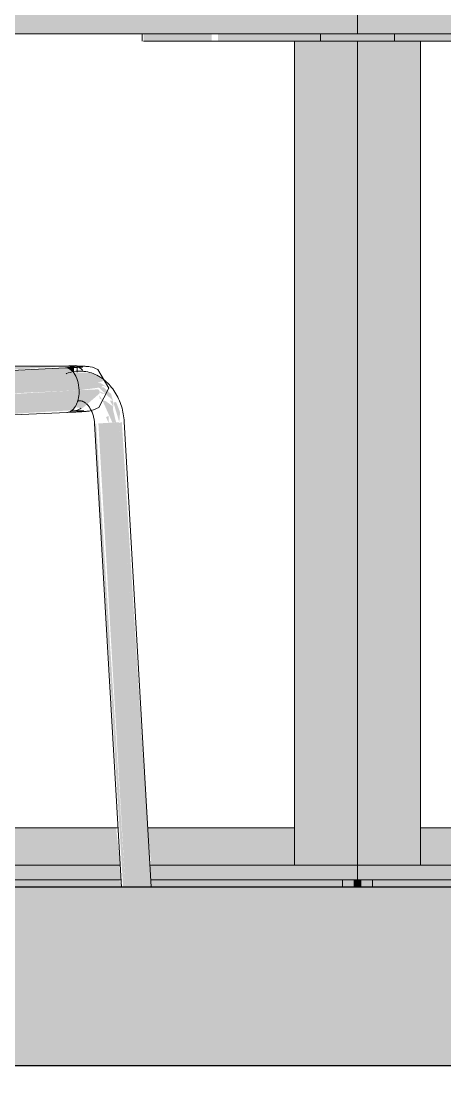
# Model space of a CAD drawing. Header units: inches. Extents: x -23227 to -2744, y -314 to 853.
# Drawn here: x -19362.73 to -19348.45, y -6.32 to 29.18 of the extents above; entities that cross this region are included whole.
import ezdxf

# ---------------------------------------------------------------- set-up
doc = ezdxf.new("R2010")
doc.units = ezdxf.units.IN
doc.header["$MEASUREMENT"] = 0
doc.linetypes.add('Grid Line 1_2_', pattern=[0.875, 0.5, -0.125, 0.125, -0.125])
doc.linetypes.add('Grid Line 1_2__2_', pattern=[0.875, 0.5, -0.125, 0.125, -0.125])
for name, color, linetype, lineweight in [('A-FLOR', 192, 'Continuous', 9), ('A-FLOR-LEVL', 51, 'Continuous', 9), ('A-GLAZ-CWMG', 51, 'Continuous', 9), ('I-FURN', 30, 'Continuous', 9)]:
    doc.layers.add(name, color=color, linetype=linetype, lineweight=lineweight)

# ---------------------------------------------------------------- blocks, each defined once
blk = doc.blocks.new('Locker Rooms and Restrooms_rvt-2-Section 8')
at = {"layer": 'A-FLOR-LEVL', "linetype": 'Grid Line 1_2__2_'}
blk.add_line((-26557.324, 0), (-21746.959, 0), dxfattribs=at)
blk = doc.blocks.new('Struct_Xcel_Sports Complex_rvt-2-Section 8')
at = {"layer": 'A-FLOR'}
blk.add_hatch(color=254, dxfattribs=at).paths.add_polyline_path([(-25258.048, -6.32), (-25189.865, -6.32), (-25174.515, -6), (-22066.14, -6), (-22066.14, 0), (-25174.515, 0), (-25189.865, -0.32), (-25287.665, -0.32), (-25303.015, 0), (-26276.89, 0), (-26276.89, -6), (-25303.015, -6), (-25287.665, -6.32)], flags=0)
at = {"layer": 'A-FLOR', "color": 10, "lineweight": 25}
for p, q in [((-25737.265, 0), (-26276.89, 0)), ((-26276.89, -6), (-25303.015, -6))]:
    blk.add_line(p, q, dxfattribs=at)
blk = doc.blocks.new('Falcon 7700 Series Pedestal Base - 36_ Square Top x 30_ - Wheelchair Height-460525-Section 8')
at = {"layer": 'I-FURN'}
for points in [[(-26208.428, 28.75), (-26198.585, 28.75), (-26198.585, 30), (-26224.041, 30), (-26224.041, 28.75), (-26217.067, 28.75)], [(-26182.508, 28.75), (-26173.129, 28.75), (-26173.129, 30), (-26198.585, 30), (-26198.585, 28.75), (-26191.148, 28.75)], [(-26204.585, 28.5), (-26203.503, 28.5), (-26203.503, 28.75), (-26205.793, 28.75), (-26205.793, 28.5), (-26204.909, 28.5)], [(-26200.207, 28.5), (-26199.793, 28.5), (-26199.793, 28.75), (-26203.286, 28.75), (-26203.286, 28.5)], [(-26199.788, 0.75), (-26198.585, 0.75), (-26198.585, 28.5), (-26200.707, 28.5), (-26200.707, 0.75)], [(-26199.793, 28.5), (-26197.378, 28.5), (-26197.378, 28.75), (-26199.793, 28.75)], [(-26196.464, 0.75), (-26196.464, 28.5), (-26198.585, 28.5), (-26198.585, 0.75)], [(-26196.964, 28.5), (-26193.884, 28.5), (-26193.884, 28.75), (-26197.378, 28.75), (-26197.378, 28.5)], [(-26198.715, 0), (-26198.456, 0), (-26198.456, 0.25), (-26198.715, 0.25)]]:
    blk.add_hatch(color=256, dxfattribs=at).paths.add_polyline_path(points, flags=0)
h = blk.add_hatch(color=256, dxfattribs=at)
h.paths.add_polyline_path([(-26211.806, 0.25), (-26206.548, 0.25), (-26206.611, 0.75), (-26214.142, 0.75), (-26214.142, 0.25), (-26211.819, 0.25)], flags=0)
h.paths.add_polyline_path([(-26198.585, 0.25), (-26198.585, 0.75), (-26205.577, 0.75), (-26205.534, 0.25), (-26199.788, 0.25)], flags=0)
h = blk.add_hatch(color=256, dxfattribs=at)
h.paths.add_polyline_path([(-26190.623, 0.25), (-26183.029, 0.25), (-26183.029, 0.75), (-26190.594, 0.75)], flags=0)
h.paths.add_polyline_path([(-26191.637, 0.25), (-26191.623, 0.25), (-26191.637, 0.75), (-26198.585, 0.75), (-26198.585, 0.25)], flags=0)
for p, q in [((-26198.585, 28.75), (-26198.585, 30)), ((-26198.585, 28.75), (-26224.041, 28.75)), ((-26205.835, 28.75), (-26205.835, 28.5)), ((-26203.503, 28.5), (-26205.793, 28.5)), ((-26203.503, 28.5), (-26203.286, 28.5)), ((-26203.286, 28.5), (-26203.503, 28.5)), ((-26200.207, 28.5), (-26203.286, 28.5)), ((-26200.707, 0.75), (-26200.707, 28.5)), ((-26200.207, 28.5), (-26199.793, 28.5)), ((-26199.835, 28.75), (-26199.835, 28.5)), ((-26197.378, 28.5), (-26199.793, 28.5)), ((-26173.129, 28.75), (-26198.585, 28.75)), ((-26198.585, 28.5), (-26198.585, 0.75)), ((-26197.378, 28.5), (-26196.964, 28.5)), ((-26197.335, 28.5), (-26197.335, 28.75)), ((-26193.884, 28.5), (-26196.964, 28.5)), ((-26196.464, 0.75), (-26196.464, 28.5)), ((-26214.142, 0.75), (-26206.567, 0.75)), ((-26205.578, 0.75), (-26198.585, 0.75)), ((-26198.585, 0.75), (-26191.592, 0.75)), ((-26198.585, 0.25), (-26198.585, 0.75)), ((-26206.538, 0.25), (-26214.142, 0.25)), ((-26198.585, 0.25), (-26205.548, 0.25)), ((-26199.085, 0.25), (-26199.085, 0)), ((-26199.085, 0.25), (-26199.085, 0)), ((-26191.622, 0.25), (-26198.585, 0.25)), ((-26198.085, 0), (-26198.085, 0.25)), ((-26198.085, 0), (-26198.085, 0.25))]:
    blk.add_line(p, q, dxfattribs=at)
blk = doc.blocks.new('HermanMiller_Collection_Air-Chair_SideChair_Arms - Arms-460524-Section 8')
at = {"layer": 'I-FURN'}
h = blk.add_hatch(color=256, dxfattribs=at)
h.paths.add_polyline_path([(-26214.251, 17.367), (-26213.682, 17.451), (-26213.654, 17.549), (-26216.722, 17.473), (-26214.263, 17.368)], flags=0)
h.paths.add_polyline_path([(-26212.389, 17.368), (-26210.074, 17.445), (-26208.438, 17.552), (-26212.638, 17.475), (-26212.668, 17.368)], flags=0)
h = blk.add_hatch(color=256, dxfattribs=at)
h.paths.add_polyline_path([(-26214.763, 16.423), (-26214.524, 16.475), (-26214.464, 17.133), (-26214.194, 17.212), (-26213.84, 17.099), (-26213.769, 17.137), (-26213.738, 17.246), (-26215.153, 17.148), (-26214.907, 16.924), (-26214.785, 16.617)], flags=0)
h.paths.add_polyline_path([(-26213.984, 16.46), (-26213.969, 16.48), (-26213.982, 16.479)], flags=0)
h.paths.add_polyline_path([(-26212.907, 16.51), (-26207.965, 16.742), (-26208.072, 17.212), (-26208.32, 17.477), (-26208.428, 17.496), (-26212.702, 17.244), (-26212.894, 16.557)], flags=0)
for points in [[(-26208.351, 17.483), (-26208.428, 17.5), (-26208.414, 17.496)], [(-26208.144, 17.331), (-26208.138, 17.369), (-26208.144, 17.539), (-26208.318, 17.476), (-26208.18, 17.369)], [(-26207.965, 16.742), (-26207.218, 16.84), (-26207.16, 16.896), (-26207.331, 17.005), (-26207.13, 17.057), (-26207.539, 17.337), (-26208.144, 17.331), (-26207.98, 16.909), (-26207.966, 16.755)], [(-26207.841, 16.143), (-26207.267, 16.642), (-26207.283, 16.727), (-26207.322, 16.772), (-26207.965, 16.742), (-26208.049, 16.274), (-26208.049, 16.153), (-26208, 16.151)], [(-26206.408, 0), (-26206.407, 0), (-26207.389, 15.62), (-26207.441, 15.617), (-26206.481, 0)], [(-26206.062, 0), (-26205.7, 0), (-26206.611, 15.665), (-26207.315, 15.624), (-26206.407, 0), (-26206.063, 0)], [(-26205.7, 0), (-26205.534, 0.01), (-26206.525, 15.67), (-26206.609, 15.636), (-26205.808, 1.854)]]:
    blk.add_hatch(color=256, dxfattribs=at).paths.add_polyline_path(points, flags=0)
h = blk.add_hatch(color=256, dxfattribs=at)
h.paths.add_polyline_path([(-26215.247, 15.675), (-26214.428, 15.801), (-26214.497, 16.102), (-26214.524, 16.434), (-26214.763, 16.423), (-26214.821, 16.048), (-26214.998, 15.775), (-26215.147, 15.694)], flags=0)
h.paths.add_polyline_path([(-26213.112, 15.775), (-26208.195, 16.068), (-26208.014, 16.376), (-26207.965, 16.742), (-26212.92, 16.464), (-26213.111, 15.779)], flags=0)
h = blk.add_hatch(color=256, dxfattribs=at)
h.paths.add_polyline_path([(-26206.611, 15.665), (-26206.584, 16.003), (-26206.718, 16.343), (-26206.808, 16.333), (-26206.718, 16.028)], flags=0)
h.paths.add_polyline_path([(-26207.306, 16.839), (-26207.335, 16.884), (-26207.331, 16.84)], flags=0)
h.paths.add_polyline_path([(-26206.825, 16.391), (-26206.885, 16.615), (-26207.135, 16.838), (-26207.306, 16.839), (-26206.885, 16.447)], flags=0)
h.paths.add_polyline_path([(-26207.017, 16.84), (-26207.286, 17.014), (-26207.286, 16.944), (-26207.065, 16.859)], flags=0)
h = blk.add_hatch(color=256, dxfattribs=at)
h.paths.add_polyline_path([(-26206.971, 15.643), (-26206.971, 15.874), (-26207.058, 15.84), (-26206.995, 15.698)], flags=0)
h.paths.add_polyline_path([(-26207.187, 16.418), (-26207.289, 16.582), (-26207.266, 16.459)], flags=0)
h.paths.add_polyline_path([(-26206.841, 15.651), (-26206.721, 15.665), (-26206.825, 16.103), (-26206.825, 16.199), (-26207.058, 16.368), (-26207.187, 16.418), (-26206.845, 15.658)], flags=0)
h.paths.add_polyline_path([(-26206.807, 16.183), (-26206.825, 16.391), (-26206.927, 16.391), (-26206.825, 16.214)], flags=0)
h.paths.add_polyline_path([(-26207.065, 16.615), (-26207.286, 16.706), (-26207.218, 16.636), (-26207.072, 16.616)], flags=0)
for p, q in [((-26208.428, 17.496), (-26212.689, 17.296)), ((-26208.03, 17.347), (-26208.03, 17.565)), ((-26213.113, 15.774), (-26208.363, 15.997)), ((-26208.222, 16.052), (-26208.132, 16.052)), ((-26205.533, 0.011), (-26206.443, 15.676)), ((-26207.442, 15.618), (-26206.534, 0))]:
    blk.add_line(p, q, dxfattribs=at)
at = {"layer": 'I-FURN', "flags": 128}
for points in [[(-26212.618, 17.551), (-26210.258, 17.55), (-26208.135, 17.552)], [(-26207.84, 17.526), (-26207.843, 17.526), (-26207.849, 17.526), (-26207.86, 17.525), (-26207.873, 17.523), (-26207.888, 17.522), (-26207.906, 17.521), (-26207.927, 17.52), (-26207.949, 17.518), (-26207.973, 17.517), (-26207.999, 17.515), (-26208.027, 17.514), (-26208.056, 17.512), (-26208.087, 17.51), (-26208.119, 17.509), (-26208.153, 17.507), (-26208.189, 17.506), (-26208.225, 17.504), (-26208.263, 17.502), (-26208.302, 17.501), (-26208.341, 17.499), (-26208.382, 17.498), (-26208.424, 17.496), (-26208.425, 17.496)], [(-26206.963, 16.809), (-26207.336, 17.439), (-26207.514, 17.514), (-26207.589, 17.532), (-26207.633, 17.538), (-26207.665, 17.542), (-26207.69, 17.544), (-26207.714, 17.546), (-26207.736, 17.547), (-26207.759, 17.548), (-26207.782, 17.549), (-26207.806, 17.55), (-26207.831, 17.55), (-26207.857, 17.551), (-26207.884, 17.551), (-26207.913, 17.552), (-26207.943, 17.552), (-26207.974, 17.552), (-26208.007, 17.552), (-26208.041, 17.552), (-26208.076, 17.552), (-26208.112, 17.552), (-26208.136, 17.552)], [(-26208.007, 17.385), (-26208.072, 17.38), (-26208.137, 17.371), (-26208.202, 17.359), (-26208.265, 17.343), (-26208.328, 17.325), (-26208.389, 17.303), (-26208.4, 17.298)], [(-26206.443, 15.676), (-26206.448, 15.743), (-26206.455, 15.81), (-26206.464, 15.876), (-26206.475, 15.942), (-26206.488, 16.008), (-26206.503, 16.073), (-26206.519, 16.137), (-26206.538, 16.201), (-26206.559, 16.264), (-26206.581, 16.326), (-26206.606, 16.388), (-26206.632, 16.448), (-26206.661, 16.508), (-26206.691, 16.566), (-26206.724, 16.623), (-26206.758, 16.679), (-26206.794, 16.734), (-26206.832, 16.787), (-26206.872, 16.838), (-26206.913, 16.888), (-26206.957, 16.937), (-26207.002, 16.983), (-26207.05, 17.028), (-26207.099, 17.07), (-26207.149, 17.11), (-26207.202, 17.148), (-26207.256, 17.184), (-26207.312, 17.217), (-26207.369, 17.248), (-26207.428, 17.276), (-26207.488, 17.301), (-26207.55, 17.323), (-26207.612, 17.342), (-26207.675, 17.357), (-26207.74, 17.37), (-26207.805, 17.379), (-26207.87, 17.385), (-26207.936, 17.387), (-26208.001, 17.385), (-26208.007, 17.385)], [(-26206.963, 16.809), (-26207.305, 16.16), (-26207.478, 16.077), (-26207.553, 16.056), (-26207.596, 16.047), (-26207.627, 16.042), (-26207.653, 16.038), (-26207.677, 16.035), (-26207.699, 16.033), (-26207.722, 16.031), (-26207.745, 16.029), (-26207.768, 16.027), (-26207.793, 16.025), (-26207.819, 16.023), (-26207.847, 16.022), (-26207.875, 16.02), (-26207.905, 16.018), (-26207.936, 16.016), (-26207.969, 16.014), (-26208.003, 16.013), (-26208.038, 16.011), (-26208.074, 16.009), (-26208.111, 16.008), (-26208.15, 16.006), (-26208.189, 16.004), (-26208.23, 16.002), (-26208.272, 16.001), (-26208.314, 15.999), (-26208.358, 15.998), (-26208.365, 15.997)], [(-26208.031, 16.369), (-26208.018, 16.374), (-26208.005, 16.378), (-26207.993, 16.381), (-26207.981, 16.383), (-26207.968, 16.385), (-26207.956, 16.386), (-26207.954, 16.386)], [(-26207.954, 16.386), (-26207.942, 16.387), (-26207.93, 16.386), (-26207.917, 16.385), (-26207.905, 16.384), (-26207.892, 16.381), (-26207.878, 16.378), (-26207.865, 16.374), (-26207.85, 16.369), (-26207.836, 16.363), (-26207.82, 16.356), (-26207.805, 16.347), (-26207.789, 16.338), (-26207.772, 16.327), (-26207.756, 16.315), (-26207.739, 16.302), (-26207.722, 16.287), (-26207.704, 16.271), (-26207.687, 16.253), (-26207.67, 16.234), (-26207.653, 16.214), (-26207.636, 16.192), (-26207.619, 16.169), (-26207.603, 16.145), (-26207.587, 16.119), (-26207.572, 16.092), (-26207.557, 16.064), (-26207.543, 16.035), (-26207.529, 16.004), (-26207.517, 15.973), (-26207.505, 15.941), (-26207.494, 15.907), (-26207.484, 15.874), (-26207.475, 15.839), (-26207.467, 15.804), (-26207.46, 15.768), (-26207.454, 15.732), (-26207.449, 15.695), (-26207.445, 15.659), (-26207.442, 15.622), (-26207.442, 15.618)], [(-26207.804, 16.048), (-26207.806, 16.049), (-26207.813, 16.049), (-26207.823, 16.049), (-26207.836, 16.05), (-26207.852, 16.05), (-26207.87, 16.051), (-26207.89, 16.051), (-26207.913, 16.051), (-26207.937, 16.052), (-26207.963, 16.052), (-26207.991, 16.052), (-26208.02, 16.052), (-26208.051, 16.052), (-26208.083, 16.052), (-26208.117, 16.052), (-26208.131, 16.052)]]:
    blk.add_lwpolyline(points, dxfattribs=at)
at = {"layer": 'I-FURN'}
blk.add_ellipse((-26206.032, -0.018), major_axis=(0.499, 0.029), ratio=0.004932, start_param=5.439855, end_param=6.225253, dxfattribs=at)
for points, knots in [([(-26208.351, 17.51), (-26208.221, 17.527), (-26208.027, 17.555), (-26208.013, 17.573), (-26208.182, 17.568), (-26208.349, 17.557), (-26208.446, 17.55)], [-0.9999956, -0.9999956, -0.9999956, -0.9999956, -0.7, -0.4, -0.2, 0, 0, 0, 0]), ([(-26207.965, 16.742), (-26207.968, 16.855), (-26208.003, 17.08), (-26208.125, 17.328), (-26208.271, 17.466), (-26208.367, 17.496), (-26208.414, 17.496)], [0, 0, 0, 0, 0.285714, 0.571429, 0.785714, 1, 1, 1, 1]), ([(-26208.152, 17.552), (-26208.077, 17.556), (-26207.964, 17.523), (-26207.865, 17.438), (-26207.835, 17.405)], [0, 0, 0, 0, 0.2857143, 0.4285714, 0.4285714, 0.4285714, 0.4285714]), ([(-26208.377, 15.997), (-26208.315, 15.996), (-26208.189, 16.045), (-26208.05, 16.24), (-26207.975, 16.489), (-26207.963, 16.657), (-26207.965, 16.742)], [0, 0, 0, 0, 0.285714, 0.571429, 0.785714, 1, 1, 1, 1]), ([(-26207.899, 16.138), (-26207.916, 16.125), (-26207.985, 16.078), (-26208.059, 16.056), (-26208.115, 16.053)], [0.7142857, 0.7142857, 0.7142857, 0.7142857, 0.7857143, 1, 1, 1, 1])]:
    blk.add_open_spline(points, degree=3, knots=knots, dxfattribs=at)
for points in [[(-26208.263, 17.527), (-26208.227, 17.541), (-26208.19, 17.55), (-26208.152, 17.552)], [(-26208.115, 16.053), (-26208.121, 16.052), (-26208.126, 16.052), (-26208.132, 16.052)]]:
    blk.add_open_spline(points, degree=3, dxfattribs=at)
blk = doc.blocks.new('Rectangular Mullion - Exterior 2_ x 4_5_-V25-Section 8')
at = {"layer": 'A-GLAZ-CWMG'}
h = blk.add_hatch(color=256, dxfattribs=at)
h.paths.add_polyline_path([(-26165.592, 0), (-26166.248, 2), (-26178.031, 2), (-26177.963, 0), (-26171.368, 0)], flags=0)
h.paths.add_polyline_path([(-26191.555, 0), (-26191.637, 0.01), (-26191.637, 0.25), (-26198.015, 0.25), (-26198.015, 0), (-26191.612, 0)], flags=0)
h.paths.add_polyline_path([(-26184.737, 0), (-26184.737, 0.25), (-26190.623, 0.25), (-26190.56, 0), (-26189.73, 0)], flags=0)
h.paths.add_polyline_path([(-26183.029, 0), (-26179.661, 0), (-26180.219, 2), (-26190.521, 2), (-26190.56, 0.75), (-26183.029, 0.75), (-26183.029, 0.25), (-26184.478, 0.25), (-26184.478, 0)], flags=0)
h.paths.add_polyline_path([(-26164.542, 0), (-26161.828, 0), (-26161.828, 2), (-26165.199, 2), (-26164.565, 0.068)], flags=0)
h.paths.add_polyline_path([(-26196.464, 0.75), (-26191.594, 0.75), (-26191.555, 2), (-26196.464, 2)], flags=0)
h.paths.add_polyline_path([(-26179.032, 1.458), (-26179.06, 2), (-26179.176, 1.976), (-26179.039, 1.485)], flags=0)
for p, q in [((-26196.464, 2), (-26191.518, 2)), ((-26190.53, 2), (-26180.211, 2)), ((-26179.184, 2), (-26179.014, 2)), ((-26178.031, 2), (-26166.242, 2)), ((-26165.2, 2), (-26161.828, 2))]:
    blk.add_line(p, q, dxfattribs=at)
blk = doc.blocks.new('Rectangular Mullion - Exterior 2_ x 4_5_-V26-Section 8')
at = {"layer": 'A-GLAZ-CWMG'}
h = blk.add_hatch(color=256, dxfattribs=at)
h.paths.add_polyline_path([(-26207.217, 0), (-26206.534, 0.005), (-26206.611, 0.25), (-26212.434, 0.25), (-26212.398, 0), (-26207.315, 0)], flags=0)
h.paths.add_polyline_path([(-26198.715, 0), (-26198.715, 0.25), (-26205.548, 0.25), (-26205.615, 0.005), (-26205.558, 0), (-26199.788, 0)], flags=0)
h.paths.add_polyline_path([(-26214.142, 0), (-26212.693, 0), (-26212.752, 0.25), (-26214.142, 0.25), (-26214.142, 0.75), (-26206.577, 0.75), (-26206.718, 2), (-26216.952, 2), (-26217.509, 0), (-26217.067, 0)], flags=0)
h.paths.add_polyline_path([(-26198.015, 0), (-26198.015, 0.25), (-26198.456, 0.25), (-26198.456, 0)], flags=0)
h.paths.add_polyline_path([(-26234.203, 0), (-26232.606, 0.068), (-26232.063, 2), (-26234.203, 2)], flags=0)
h.paths.add_polyline_path([(-26219.13, 0), (-26219.207, 2), (-26230.922, 2), (-26231.579, 0), (-26219.183, 0)], flags=0)
h.paths.add_polyline_path([(-26200.707, 0.75), (-26200.707, 2), (-26205.65, 2), (-26205.534, 0.75)], flags=0)
h.paths.add_polyline_path([(-26218.139, 1.458), (-26217.995, 2), (-26218.142, 2), (-26218.141, 1.912)], flags=0)
for p, q in [((-26234.203, 2), (-26231.971, 2)), ((-26230.928, 2), (-26219.14, 2)), ((-26218.157, 2), (-26217.987, 2)), ((-26216.959, 2), (-26206.64, 2)), ((-26205.653, 2), (-26200.707, 2))]:
    blk.add_line(p, q, dxfattribs=at)

msp = doc.modelspace()

# ---------------------------------------------------------------- linework, layer by layer
at = {"layer": 'A-FLOR-LEVL', "linetype": 'Grid Line 1_2_'}
msp.add_line((-19710.13206, 0), (-14899.76744, 0), dxfattribs=at)

# ---------------------------------------------------------------- block references
at = {"layer": 'A-GLAZ-CWMG'}
for name in ['Rectangular Mullion - Exterior 2_ x 4_5_-V26-Section 8', 'Rectangular Mullion - Exterior 2_ x 4_5_-V25-Section 8']:
    msp.add_blockref(name, (6847.1916, 0), dxfattribs=at)
at = {"layer": 'I-FURN'}
for name in ['Falcon 7700 Series Pedestal Base - 36_ Square Top x 30_ - Wheelchair Height-460525-Section 8', 'HermanMiller_Collection_Air-Chair_SideChair_Arms - Arms-460524-Section 8']:
    msp.add_blockref(name, (6847.1916, 0), dxfattribs=at)

# ---------------------------------------------------------------- next in the draw order: block references
at = {"color": 130, "lineweight": 5}
msp.add_blockref('Locker Rooms and Restrooms_rvt-2-Section 8', (6847.1916, 0), dxfattribs=at)

# ---------------------------------------------------------------- next in the draw order: block references
msp.add_blockref('Struct_Xcel_Sports Complex_rvt-2-Section 8', (6847.1916, 0), dxfattribs=at)

doc.saveas('drawing.dxf')
